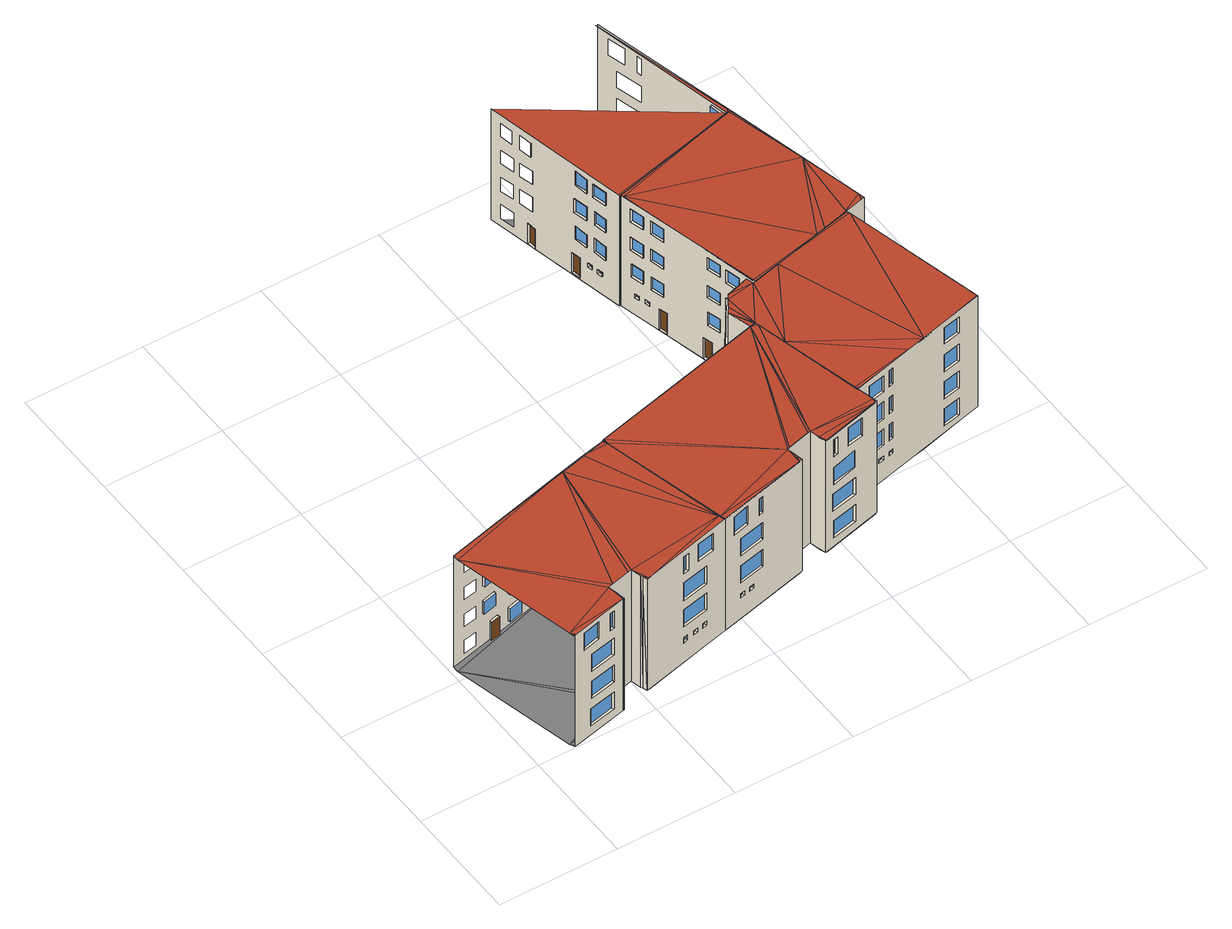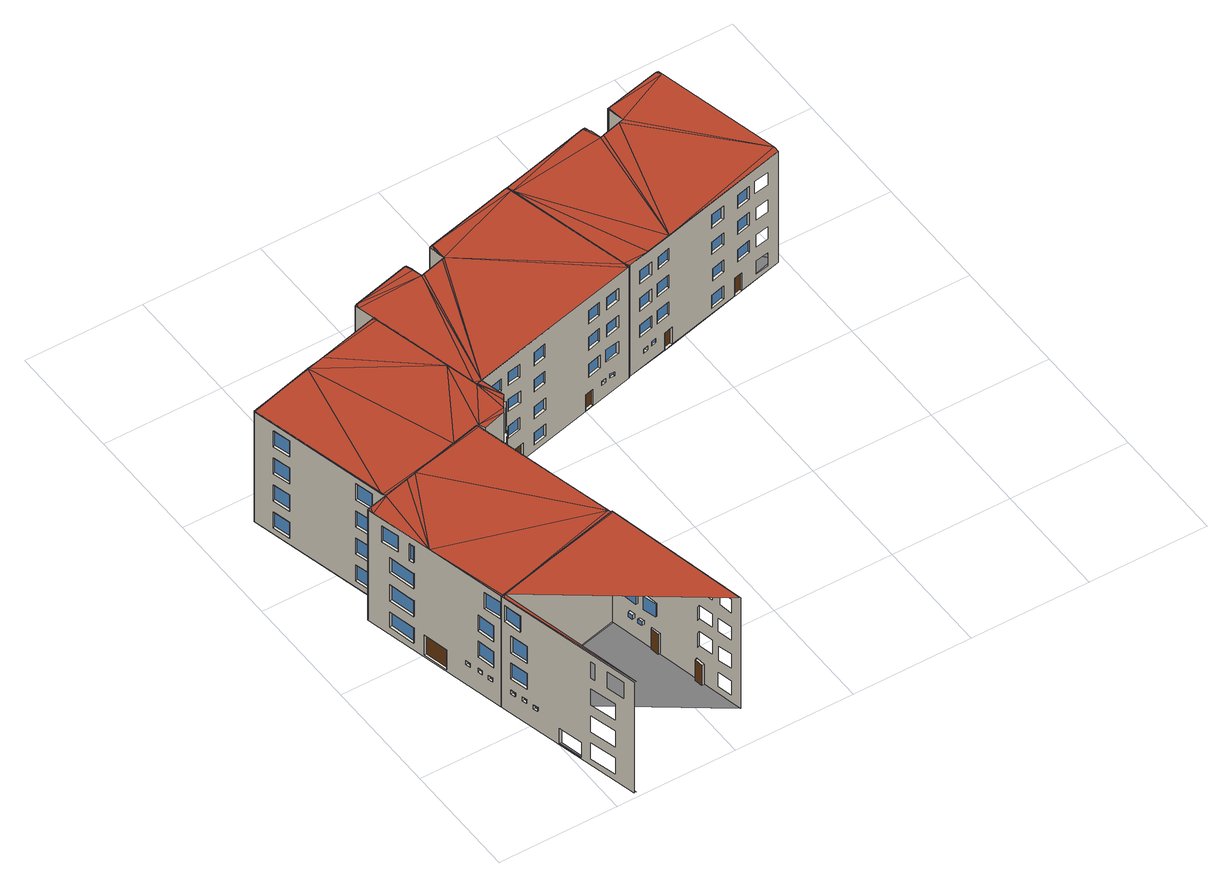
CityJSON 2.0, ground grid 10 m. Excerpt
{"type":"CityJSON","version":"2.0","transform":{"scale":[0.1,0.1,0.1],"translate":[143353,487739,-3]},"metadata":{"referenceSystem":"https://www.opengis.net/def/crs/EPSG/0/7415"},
"CityObjects":{
"building1":{"type":"Building","geometry":[{"type":"MultiSurface","lod":"2.2","boundaries":[[[0,1,2]],[[3,4,5]],[[1,6,2]],[[7,8,9,10]],[[11,3,5]],[[2,6,12]],[[13,14,15,16]],[[17,18,19,20]],[[21,22,8,7]],[[23,24,25,26]],[[10,9,27,28]],[[9,8,22,27]],[[5,29,30]],[[31,32,2]],[[1,4,11,12],[10,7,21,28],[33,34,35,36],[20,17,37,38],[26,23,39,40],[16,13,41,42]],[[28,27,22,21]],[[41,43,14,13]],[[16,15,44,42]],[[15,14,43,44]],[[37,45,18,17]],[[20,19,46,38]],[[19,18,45,46]],[[26,25,47,40]],[[39,48,24,23]],[[25,24,48,47]],[[11,5,30]],[[12,31,2]],[[34,49,50,33]],[[51,52,53,54]],[[55,56,57,58]],[[59,60,61,62]],[[63,32,31]],[[30,29,64]],[[33,50,65,36]],[[35,66,49,34]],[[50,49,66,65]],[[42,44,43,41]],[[38,46,45,37]],[[40,47,48,39]],[[36,65,66,35]],[[67,68,52,53]],[[54,53,67,69]],[[70,68,52,51]],[[71,72,56,57]],[[58,57,71,73]],[[74,72,56,55]],[[75,76,60,61]],[[62,61,75,77]],[[78,76,60,59]],[[29,79,80]],[[81,82,32]],[[83,84,85,86]],[[87,88,84,85]],[[86,85,87,89]],[[90,88,84,83]],[[69,67,68,70]],[[73,71,72,74]],[[77,75,76,78]],[[91,12,11]],[[92,91,11]],[[92,11,93]],[[91,94,12]],[[95,93,11]],[[95,11,30]],[[12,96,31]],[[31,30,97,98]],[[89,87,88,90]],[[29,80,64]],[[81,32,63]],[[99,100,101,102]],[[103,104,105,106]],[[107,108,109,110]],[[111,112,113,114]],[[31,30,115,116]],[[117,118,100,101]],[[102,101,117,119]],[[120,118,100,99]],[[121,122,104,105]],[[123,124,108,109]],[[106,105,121,125]],[[110,109,123,126]],[[127,122,104,103]],[[128,124,108,107]],[[129,130,112,113]],[[114,113,129,131]],[[132,130,112,111]],[[119,117,118,120]],[[133,134,135]],[[116,115,135,134]],[[125,121,122,127]],[[126,123,124,128]],[[133,136,134]],[[137,138,136]],[[131,129,130,132]],[[137,136,133]],[[135,115,139]],[[140,116,134]],[[133,135,139]],[[140,134,136]],[[140,136,138]],[[137,133,139]],[[81,63,141]],[[80,142,64]],[[143,144,79,82],[145,146,147,148],[149,150,151,152],[153,154,155,156],[157,158,159,160],[161,162,163,164],[165,166,167,168],[125,127,103,106],[119,120,99,102],[126,128,107,110],[131,132,111,114],[77,78,59,62],[73,74,55,58],[69,70,51,54],[169,170,171,172],[173,174,175,176],[177,178,179,180],[181,182,183,184],[185,186,187,188],[189,190,191,192],[89,90,83,86],[193,194,195,196]],[[142,80,115]],[[81,141,116]],[[139,115,197]],[[116,140,198]],[[199,200,201,202]],[[203,204,205,206]],[[207,208,209,210]],[[211,212,213,214]],[[215,216,208,207]],[[210,209,217,218]],[[138,137,219,220],[214,211,221,222],[223,224,225,226],[206,203,227,228],[202,199,229,230],[210,207,215,218],[231,232,233,234],[235,236,237,238]],[[209,208,216,217]],[[221,239,212,211]],[[214,213,240,222]],[[213,212,239,240]],[[195,241,242,196]],[[81,116,198]],[[80,197,115]],[[218,217,216,215]],[[222,240,239,221]],[[151,243,244,152]],[[159,245,246,160]],[[167,247,248,168]],[[249,250,241,242]],[[196,242,249,193]],[[194,250,241,195]],[[232,251,252,231]],[[193,249,250,194]],[[202,201,253,230]],[[229,254,200,199]],[[231,252,255,234]],[[233,256,251,232]],[[201,200,254,253]],[[227,257,204,203]],[[206,205,258,228]],[[252,251,256,255]],[[205,204,257,258]],[[259,260,243,244]],[[152,244,259,149]],[[150,260,243,151]],[[261,262,245,246]],[[263,264,247,248]],[[160,246,261,157]],[[168,248,263,165]],[[158,262,245,159]],[[166,264,247,167]],[[234,255,256,233]],[[224,265,266,223]],[[139,197,267]],[[268,198,140]],[[149,259,260,150]],[[157,261,262,158]],[[165,263,264,166]],[[236,269,270,235]],[[191,271,272,192]],[[235,270,273,238]],[[237,274,269,236]],[[270,269,274,273]],[[275,276,271,272]],[[192,272,275,189]],[[190,276,271,191]],[[230,253,254,229]],[[238,273,274,237]],[[223,266,277,226]],[[225,278,265,224]],[[266,265,278,277]],[[228,258,257,227]],[[189,275,276,190]],[[163,279,280,164]],[[155,281,282,156]],[[147,283,284,148]],[[80,285,197]],[[286,81,198]],[[187,287,288,188]],[[289,290,279,280]],[[164,280,289,161]],[[162,290,279,163]],[[291,292,281,282]],[[226,277,278,225]],[[156,282,291,153]],[[154,292,281,155]],[[293,294,283,284]],[[295,296,287,288]],[[148,284,293,145]],[[188,288,295,185]],[[186,296,287,187]],[[146,294,283,147]],[[185,295,296,186]],[[161,289,290,162]],[[153,291,292,154]],[[145,293,294,146]],[[285,297,197]],[[298,286,198]],[[285,144,297]],[[298,143,286]],[[268,220,198]],[[267,197,219]],[[299,219,300]],[[301,302,220]],[[303,304,219,220]],[[144,143,303]],[[144,304,297]],[[303,143,298]],[[144,303,304]],[[305,306,304]],[[303,307,308]],[[309,310,311,312]],[[313,314,315,316]],[[317,318,319,320]],[[321,322,323,324]],[[325,326,310,309]],[[312,311,327,328]],[[311,310,326,327]],[[329,330,331,332]],[[333,334,335,336]],[[337,338,339,340]],[[341,342,314,313]],[[316,315,343,344]],[[315,314,342,343]],[[344,343,342,341]],[[345,346,347,348]],[[349,350,346,347]],[[351,350,346,345]],[[348,347,349,352]],[[353,354,330,331]],[[332,331,353,355]],[[356,354,330,329]],[[357,358,334,335]],[[359,358,334,333]],[[336,335,357,360]],[[361,362,338,339]],[[363,362,338,337]],[[340,339,361,364]],[[328,327,326,325]],[[352,349,350,351]],[[300,365,299]],[[366,302,301]],[[367,368,369,370]],[[320,319,371,372]],[[373,374,318,317]],[[324,323,375,376]],[[377,378,322,321]],[[319,318,374,371]],[[323,322,378,375]],[[379,380,368,367]],[[370,369,381,382]],[[369,368,380,381]],[[306,383,300]],[[302,384,307]],[[355,353,354,356]],[[360,357,358,359]],[[364,361,362,363]],[[382,381,380,379]],[[385,386,387,388]],[[305,383,306]],[[384,308,307]],[[389,390,386,387]],[[388,387,389,391]],[[392,390,386,385]],[[391,389,390,392]],[[393,394,395,396]],[[397,398,399,400]],[[401,402,403,404]],[[405,406,407,408]],[[409,410,394,393]],[[396,395,411,412]],[[395,394,410,411]],[[372,371,374,373]],[[376,375,378,377]],[[412,411,410,409]],[[220,219,413,414],[312,309,325,328],[396,393,409,412],[320,317,373,372],[324,321,377,376],[316,313,341,344],[370,367,379,382]],[[415,416,398,399]],[[400,399,415,417]],[[418,416,398,397]],[[419,420,402,403]],[[404,403,419,421]],[[422,420,402,401]],[[423,424,406,407]],[[408,407,423,425]],[[426,424,406,405]],[[427,428,429,430]],[[431,432,428,429]],[[433,432,428,427]],[[430,429,431,434]],[[417,415,416,418]],[[421,419,420,422]],[[425,423,424,426]],[[434,431,432,433]],[[300,383,365]],[[384,302,366]],[[366,414,435]],[[436,413,365]],[[437,436,365]],[[366,435,438]],[[384,366,438]],[[383,437,365]],[[384,383,413,414]],[[305,439,383]],[[384,440,308]],[[441,442,304,303],[443,444,445,446],[447,448,449,450],[451,452,453,454],[455,456,457,458],[459,460,461,462],[463,464,465,466],[467,468,469,470],[471,472,473,474],[475,476,477,478],[479,480,481,482],[483,484,485,486],[425,426,405,408],[364,363,337,340],[360,359,333,336],[421,422,401,404],[417,418,397,400],[355,356,329,332],[391,392,385,388],[352,351,345,348],[434,433,427,430],[487,488,489,490]],[[481,491,492,482]],[[485,493,494,486]],[[453,495,496,454]],[[457,497,498,458]],[[384,383,499,500]],[[501,502,491,492]],[[482,492,501,479]],[[480,502,491,481]],[[503,504,493,494]],[[486,494,503,483]],[[484,504,493,485]],[[505,506,495,496]],[[507,508,497,498]],[[454,496,505,451]],[[452,506,495,453]],[[458,498,507,455]],[[456,508,497,457]],[[479,501,502,480]],[[483,503,504,484]],[[451,505,506,452]],[[455,507,508,456]],[[500,499,509,510]],[[511,512,513]],[[514,515,516]],[[516,515,510]],[[509,512,511]],[[517,383,439]],[[384,518,440]],[[519,520,521,522]],[[523,524,525,526]],[[527,528,529,530]],[[531,532,533,534]],[[530,529,535,536]],[[537,538,528,527]],[[529,528,538,535]],[[517,439,539]],[[440,518,540]],[[489,541,542,490]],[[536,535,538,537]],[[473,543,544,474]],[[461,545,546,462]],[[449,547,548,450]],[[549,550,541,542]],[[488,550,541,489]],[[490,542,549,487]],[[513,499,551]],[[500,514,552]],[[511,513,551]],[[552,514,516]],[[539,439,499]],[[500,440,540]],[[487,549,550,488]],[[522,521,553,554]],[[555,556,520,519]],[[521,520,556,553]],[[557,558,524,523]],[[526,525,559,560]],[[525,524,558,559]],[[561,562,532,531]],[[534,533,563,564]],[[533,532,562,563]],[[565,566,543,544]],[[474,544,565,471]],[[472,566,543,473]],[[567,568,545,546]],[[462,546,567,459]],[[460,568,545,461]],[[569,570,547,548]],[[450,548,569,447]],[[448,570,547,449]],[[571,572,573,574]],[[471,565,566,472]],[[459,567,568,460]],[[447,569,570,448]],[[510,509,575,576],[530,527,537,536],[574,571,577,578],[534,531,561,564],[522,519,555,554],[526,523,557,560]],[[554,553,556,555]],[[577,579,572,571]],[[574,573,580,578]],[[573,572,579,580]],[[560,559,558,557]],[[564,563,562,561]],[[477,581,582,478]],[[465,583,584,466]],[[469,585,586,470]],[[445,587,588,446]],[[589,551,499]],[[500,552,590]],[[589,499,591]],[[500,590,592]],[[592,440,500]],[[499,439,591]],[[578,580,579,577]],[[593,594,581,582]],[[478,582,593,475]],[[476,594,581,477]],[[595,596,583,584]],[[466,584,595,463]],[[464,596,583,465]],[[597,598,585,586]],[[470,586,597,467]],[[468,598,585,469]],[[599,600,587,588]],[[446,588,599,443]],[[444,600,587,445]],[[475,593,594,476]],[[463,595,596,464]],[[467,597,598,468]],[[443,599,600,444]],[[551,589,575]],[[590,552,576]],[[601,602,603,440]],[[604,605,606]],[[607,608,609]],[[610,611,612,613]],[[614,615,616,617]],[[618,619,620,621]],[[602,622,603]],[[601,440,623]],[[441,442,575,576]],[[441,624,609,605]],[[440,603,624,441]],[[625,626,627,628]],[[624,622,602]],[[601,623,441]],[[442,591,439]],[[440,592,441]],[[629,624,602]],[[601,441,630]],[[612,611,631,632]],[[616,615,633,634]],[[620,619,635,636]],[[627,626,637,638]],[[613,612,632,639]],[[640,631,611,610]],[[617,616,634,641]],[[642,633,615,614]],[[621,620,636,643]],[[644,635,619,618]],[[628,627,638,645]],[[646,637,626,625]],[[629,647,624]],[[648,630,441]],[[601,602,649,650],[617,614,642,641],[621,618,644,643],[613,610,640,639],[628,625,646,645]],[[645,638,637,646]],[[639,632,631,640]],[[641,634,633,642]],[[643,636,635,644]],[[651,652,653,654]],[[655,656,657,658]],[[659,660,661,662]],[[663,664,665,666]],[[654,653,667,668]],[[669,670,652,651]],[[653,652,670,667]],[[671,624,672]],[[673,674,441]],[[668,667,670,669]],[[672,624,647]],[[441,674,648]],[[607,675,608]],[[676,604,606]],[[675,607,671]],[[673,604,676]],[[677,678,656,655]],[[658,657,679,680]],[[657,656,678,679]],[[662,661,681,682]],[[683,684,660,659]],[[661,660,684,681]],[[666,665,685,686]],[[687,688,664,663]],[[665,664,688,685]],[[649,672,647]],[[650,648,674]],[[689,690,691,692]],[[650,649,693,694]],[[695,696,690,689]],[[692,691,697,698]],[[691,690,696,697]],[[680,679,678,677]],[[682,681,684,683]],[[686,685,688,687]],[[698,697,696,695]],[[672,649,693]],[[674,694,650]],[[699,700,701,702]],[[703,704,705,706]],[[707,708,709,710]],[[711,712,713,714]],[[671,672,715]],[[716,674,673]],[[702,701,717,718]],[[706,705,719,720]],[[721,722,700,699]],[[723,724,704,703]],[[694,693,672,674]],[[701,700,722,717]],[[705,704,724,719]],[[710,709,725,726]],[[727,728,708,707]],[[709,708,728,725]],[[714,713,729,730]],[[731,732,712,711]],[[713,712,732,729]],[[718,717,722,721]],[[720,719,724,723]],[[726,725,728,727]],[[730,729,732,731]],[[733,734,735,736]],[[737,738,739,740]],[[741,742,743,744]],[[745,746,747,748]],[[749,750,734,733]],[[736,735,751,752]],[[753,754,738,737]],[[740,739,755,756]],[[757,758,742,741]],[[744,743,759,760]],[[761,762,746,745]],[[748,747,763,764]],[[752,751,750,749]],[[756,755,754,753]],[[760,759,758,757]],[[764,763,762,761]],[[765,766,767,768]],[[769,770,771,772]],[[773,774,775,776]],[[777,778,766,765]],[[768,767,779,780]],[[772,771,781,782]],[[783,784,770,769]],[[785,786,774,773]],[[776,775,787,788]],[[789,790,791,792]],[[793,794,795,796],[797,798,799,800],[801,802,803,804],[805,806,807,808],[809,810,811,812],[813,814,815,816],[817,818,819,820],[777,780,768,765],[749,752,736,733],[783,782,772,769],[757,760,744,741],[785,788,776,773],[761,764,748,745],[753,756,740,737],[821,822,823,824],[825,826,827,828],[829,830,792,789],[831,832,833,834]],[[750,751,735,734]],[[754,755,739,738]],[[758,759,743,742]],[[762,763,747,746]],[[780,779,778,777]],[[829,835,790,789]],[[792,791,836,830]],[[782,781,784,783]],[[788,787,786,785]],[[830,836,835,829]],[[778,779,767,766]],[[784,781,771,770]],[[786,787,775,774]],[[835,836,791,790]],[[834,837,838,833]],[[820,839,840,819]],[[812,841,842,811]],[[804,843,844,803]],[[831,845,837,834]],[[833,838,846,832]],[[675,671,847]],[[848,673,676]],[[832,846,845,831]],[[817,849,839,820]],[[819,840,850,818]],[[809,851,841,812]],[[811,842,852,810]],[[801,853,843,804]],[[803,844,854,802]],[[818,850,849,817]],[[810,852,851,809]],[[802,854,853,801]],[[828,855,856,827]],[[825,857,855,828]],[[827,856,858,826]],[[826,858,857,825]],[[816,859,860,815]],[[808,861,862,807]],[[800,863,864,799]],[[845,846,838,837]],[[824,865,866,823]],[[813,867,859,816]],[[815,860,868,814]],[[805,869,861,808]],[[807,862,870,806]],[[799,864,871,798]],[[821,872,865,824]],[[823,866,873,822]],[[797,874,863,800]],[[822,873,872,821]],[[849,850,840,839]],[[851,852,842,841]],[[853,854,844,843]],[[814,868,867,813]],[[806,870,869,805]],[[798,871,874,797]],[[857,858,856,855]],[[875,876,877,878]],[[879,880,881,882]],[[883,884,885,886]],[[867,868,860,859]],[[887,888,889,890]],[[869,870,862,861]],[[872,873,866,865]],[[874,871,864,863]],[[891,892,888,887]],[[890,889,893,894]],[[895,896,876,875]],[[878,877,897,898]],[[899,900,880,879]],[[882,881,901,902]],[[903,904,884,883]],[[886,885,905,906]],[[894,893,892,891]],[[671,715,847]],[[716,673,848]],[[898,897,896,895]],[[902,901,900,899]],[[906,905,904,903]],[[907,908,909,910]],[[911,912,908,907]],[[910,909,913,914]],[[914,913,912,911]],[[915,916,917,918]],[[919,920,921,922]],[[923,924,925,926]],[[892,893,889,888]],[[896,897,877,876]],[[900,901,881,880]],[[904,905,885,884]],[[927,928,916,915]],[[929,930,920,919]],[[918,917,931,932]],[[922,921,933,934]],[[935,936,924,923]],[[926,925,937,938]],[[939,940,941,942]],[[912,913,909,908]],[[943,944,940,939]],[[942,941,945,946]],[[932,931,928,927]],[[934,933,930,929]],[[938,937,936,935]],[[946,945,944,943]],[[947,948,949,950],[951,952,953,954],[955,956,957,958],[959,960,961,962],[963,964,965,966],[967,968,969,970],[971,972,973,974],[975,976,977,978],[927,932,918,915],[903,906,886,883],[935,938,926,923],[895,898,878,875],[929,934,922,919],[899,902,882,879],[911,914,910,907],[891,894,890,887],[979,980,981,982],[943,946,942,939]],[[928,931,917,916]],[[930,933,921,920]],[[936,937,925,924]],[[944,945,941,940]],[[982,983,984,981]],[[974,985,986,973]],[[966,987,988,965]],[[958,989,990,957]],[[981,984,991,980]],[[979,992,983,982]],[[980,991,992,979]],[[992,991,984,983]],[[795,993,994]],[[796,995,996]],[[994,993,997]],[[996,995,998]],[[605,609,999,1000],[658,655,677,680],[666,663,687,686],[662,659,683,682],[1001,1002,1003,1004],[1005,1006,1007,1008],[1009,1010,1011,1012],[1013,1014,1015,1016],[710,707,727,726],[702,699,721,718],[706,703,723,720],[654,651,669,668],[692,689,695,698],[714,711,731,730]],[[1017,1018,949]],[[950,1019,1020]],[[1021,997,794]],[[1022,793,998]],[[1017,948,1018]],[[1020,1019,947]],[[674,672,1023,1024]],[[715,1025,847]],[[716,848,1026]],[[1014,1027,1028,1013]],[[1006,1029,1030,1005]],[[1002,1031,1032,1001]],[[1010,1033,1034,1009]],[[796,795,1035,1036]],[[1015,1037,1027,1014]],[[1013,1028,1038,1016]],[[1028,1027,1037,1038]],[[1007,1039,1029,1006]],[[1005,1030,1040,1008]],[[1030,1029,1039,1040]],[[1001,1032,1041,1004]],[[1003,1042,1031,1002]],[[1009,1034,1043,1012]],[[1011,1044,1033,1010]],[[1032,1031,1042,1041]],[[1034,1033,1044,1043]],[[1045,994,997]],[[995,1046,998]],[[950,949,1047,1048]],[[793,794,1047,1048]],[[1016,1038,1037,1015]],[[1008,1040,1039,1007]],[[1004,1041,1042,1003]],[[1012,1043,1044,1011]],[[1049,1050,847]],[[848,1051,1052]],[[715,1023,1025]],[[716,1026,1024]],[[1025,1049,847]],[[848,1052,1026]],[[1021,1045,997]],[[1046,1022,998]],[[1045,1053,994]],[[1054,1046,995]],[[1055,1056,1057,1058]],[[1059,1060,1061,1062]],[[1063,1064,1065,1066]],[[1067,1068,1069,1070]],[[999,1050,1049]],[[1051,1000,1052]],[[1071,1055,1056,1072]],[[1073,1059,1060,1074]],[[1075,1063,1064,1076]],[[1077,1067,1068,1078]],[[1079,1058,1055,1071]],[[1072,1056,1057,1080]],[[1081,1062,1059,1073]],[[1082,1066,1063,1075]],[[1083,1070,1067,1077]],[[1074,1060,1061,1084]],[[1076,1064,1065,1085]],[[1078,1068,1069,1086]],[[1080,1057,1058,1079]],[[1084,1061,1062,1081]],[[1085,1065,1066,1082]],[[1086,1069,1070,1083]],[[1000,999,1087,1088],[1073,1074,1084,1081],[1075,1076,1085,1082],[1071,1072,1080,1079],[1077,1078,1086,1083],[1089,1090,1091,1092],[1093,1094,1095,1096],[1097,1098,1099,1100],[1101,1102,1103,1104]],[[1105,1106,1107,1108]],[[1109,1110,1111,1112]],[[1113,1114,1115,1116]],[[1117,1118,1119,1120]],[[1093,1105,1106,1094]],[[1101,1109,1110,1102]],[[1097,1113,1114,1098]],[[1089,1117,1118,1090]],[[1096,1108,1105,1093]],[[1094,1106,1107,1095]],[[1104,1112,1109,1101]],[[1102,1110,1111,1103]],[[1100,1116,1113,1097]],[[1098,1114,1115,1099]],[[1092,1120,1117,1089]],[[1090,1118,1119,1091]],[[1095,1107,1108,1096]],[[1103,1111,1112,1104]],[[1099,1115,1116,1100]],[[1091,1119,1120,1092]],[[1023,1024,1087]],[[1087,1053,1045]],[[1088,1046,1054]],[[1024,1088,1087]],[[1025,1023,1087]],[[1026,1088,1024]],[[1121,1122,1087]],[[1123,1124,1088]],[[1121,1087,1045]],[[1124,1046,1088]],[[1035,1122,1121]],[[1036,1124,1123]],[[1125,1126,1127,1128]],[[1129,1125,1126,1130]],[[1131,1132,1133,1134]],[[1135,1136,1137,1138]],[[1139,1140,1141,1142]],[[1130,1126,1127,1143]],[[1144,1131,1132,1145]],[[1146,1135,1136,1147]],[[1148,1139,1140,1149]],[[1150,1128,1125,1129]],[[1151,1152,1153,1154]],[[1143,1127,1128,1150]],[[1155,1134,1131,1144]],[[1145,1132,1133,1156]],[[1157,1138,1135,1146]],[[1147,1136,1137,1158]],[[1159,1142,1139,1148]],[[1149,1140,1141,1160]],[[1161,1151,1152,1162]],[[1163,1154,1151,1161]],[[1162,1152,1153,1164]],[[1156,1133,1134,1155]],[[1158,1137,1138,1157]],[[1160,1141,1142,1159]],[[1164,1153,1154,1163]],[[1165,1166,1167,1168]],[[1169,1165,1166,1170]],[[1171,1168,1165,1169]],[[1170,1166,1167,1172]],[[1172,1167,1168,1171]],[[1173,1174,1175,1176]],[[1036,1035,1047,1048],[1129,1130,1143,1150],[1177,1178,1179,1180],[1181,1182,1183,1184],[1185,1186,1187,1188],[1161,1162,1164,1163],[1144,1145,1156,1155],[1146,1147,1158,1157],[1148,1149,1160,1159],[1189,1190,1191,1192],[1193,1194,1195,1196],[1197,1198,1199,1200],[1169,1170,1172,1171]],[[1201,1202,1203,1204]],[[1205,1206,1207,1208]],[[1189,1173,1174,1190]],[[1209,1210,1211,1212]],[[1192,1176,1173,1189]],[[1190,1174,1175,1191]],[[1191,1175,1176,1192]],[[1213,1214,1215,1216]],[[1217,1218,1219,1220]],[[1185,1205,1206,1186]],[[1193,1201,1202,1194]],[[1181,1209,1210,1182]],[[1196,1204,1201,1193]],[[1194,1202,1203,1195]],[[1221,1045,1021]],[[1222,1022,1046]],[[1195,1203,1204,1196]],[[1177,1217,1218,1178]],[[1186,1206,1207,1187]],[[1188,1208,1205,1185]],[[1184,1212,1209,1181]],[[1182,1210,1211,1183]],[[1197,1213,1214,1198]],[[1200,1216,1213,1197]],[[1198,1214,1215,1199]],[[1178,1218,1219,1179]],[[1180,1220,1217,1177]],[[1223,1224,1225,1226]],[[1199,1215,1216,1200]],[[1187,1207,1208,1188]],[[1183,1211,1212,1184]],[[1227,1228,1229,1230]],[[1231,1047,1018]],[[1048,1232,1019]],[[1233,1234,1235,1236]],[[1237,1238,1239,1240]],[[1179,1219,1220,1180]],[[1241,1223,1224,1242]],[[1243,1244,1245,1246]],[[1047,1221,1021]],[[1048,1022,1222]],[[1247,1233,1234,1248]],[[1249,1237,1238,1250]],[[1251,1227,1228,1252]],[[1242,1224,1225,1253]],[[1254,1226,1223,1241]],[[1255,1230,1227,1251]],[[1252,1228,1229,1256]],[[1256,1229,1230,1255]],[[1257,1258,1259,1260]],[[1248,1234,1235,1261]],[[1262,1236,1233,1247]],[[1250,1238,1239,1263]],[[1264,1240,1237,1249]],[[1253,1225,1226,1254]],[[1265,1243,1244,1266]],[[1267,1246,1243,1265]],[[1266,1244,1245,1268]],[[1268,1245,1246,1267]],[[1261,1235,1236,1262]],[[1263,1239,1240,1264]],[[1019,1232,1269]],[[1270,1231,1018]],[[1271,1257,1258,1272]],[[1273,1260,1257,1271]],[[1272,1258,1259,1274]],[[1274,1259,1260,1273]],[[1275,1276,1277,1278]],[[1048,1047,1279,1280],[1241,1242,1253,1254],[1249,1250,1263,1264],[1247,1248,1261,1262],[1281,1282,1283,1284],[1285,1286,1287,1288],[1289,1290,1291,1292],[1293,1294,1295,1296],[1297,1298,1299,1300],[1251,1252,1256,1255],[1265,1266,1268,1267],[1271,1272,1274,1273],[1275,1278,1301,1302]]],"semantics":{"surfaces":[{"type":"RoofSurface"},{"type":"GroundSurface"},{"type":"WallSurface","on_footprint_edge":true},{"type":"Window"},{"type":"Door"}],"values":[0,1,0,2,1,0,2,2,2,2,2,3,1,0,2,2,2,2,3,2,2,3,2,2,3,1,0,2,2,2,2,0,1,2,2,3,2,2,2,2,3,2,2,3,2,2,3,2,2,1,0,2,4,2,2,2,2,2,2,2,1,0,1,1,0,2,2,1,0,2,2,2,2,2,3,2,2,3,3,2,2,2,2,3,2,2,2,2,2,2,2,2,2,2,2,1,0,1,0,0,1,0,1,2,1,0,1,0,2,2,2,2,2,2,2,3,2,2,3,2,0,1,2,2,2,2,2,4,2,2,2,2,2,2,2,2,3,2,2,3,3,3,2,2,3,3,2,2,2,2,2,2,1,0,2,2,2,2,2,2,2,3,3,2,2,2,2,2,2,3,2,2,2,2,2,1,0,2,3,2,2,3,2,2,2,3,3,2,2,2,2,2,2,2,2,1,0,1,0,0,1,1,0,2,2,1,0,2,1,0,2,2,2,2,2,2,3,2,2,2,2,2,3,2,2,3,2,2,3,2,2,3,2,2,3,2,2,2,2,1,0,2,2,2,2,2,3,3,2,2,3,1,0,2,2,2,2,2,1,0,3,2,2,2,2,2,2,2,2,2,3,2,2,2,2,3,2,2,3,2,2,3,2,2,2,4,2,2,2,2,2,2,1,0,0,1,1,0,0,1,2,1,0,2,2,2,2,2,2,3,2,2,3,2,2,3,3,2,2,2,2,2,2,2,2,2,1,0,0,1,1,0,2,2,2,2,2,2,3,1,0,2,2,2,2,2,4,2,2,1,0,1,0,1,0,2,2,2,3,2,2,3,2,2,3,3,2,2,3,2,2,3,2,2,2,2,2,2,2,2,2,2,3,2,2,2,2,2,2,1,0,1,0,0,1,2,3,2,2,3,2,2,3,2,2,3,2,2,2,2,2,2,1,0,2,0,1,2,2,2,1,0,2,2,2,2,1,0,1,0,1,0,3,3,3,4,2,2,2,2,2,2,2,2,1,0,2,2,2,2,2,2,2,2,2,2,2,3,1,0,2,1,0,1,0,1,0,2,2,3,2,2,3,2,2,3,1,0,2,2,2,2,3,2,2,2,2,1,0,2,2,2,2,1,0,2,2,2,2,2,3,3,2,2,3,2,2,3,2,2,2,2,2,2,2,2,2,2,2,2,2,2,2,2,2,2,2,2,2,2,2,2,2,2,2,2,2,2,2,3,3,3,3,2,2,2,2,2,2,3,3,3,4,2,2,2,2,2,2,1,0,2,2,2,2,2,2,2,2,2,2,2,2,2,2,2,2,2,4,2,2,2,2,2,2,2,2,2,2,3,3,3,2,2,2,3,2,2,2,3,2,3,3,3,2,2,2,2,2,2,2,2,2,1,0,2,2,2,2,2,2,2,2,2,2,3,3,3,3,2,2,2,2,2,2,2,3,2,2,2,2,2,2,2,3,3,3,4,2,2,2,2,2,2,2,4,1,0,1,0,2,1,0,1,0,1,0,2,1,0,2,2,2,2,2,2,2,3,2,2,3,2,2,2,2,3,3,1,0,2,2,2,2,2,2,1,0,1,0,1,0,1,0,1,0,3,3,3,3,1,0,2,2,2,2,2,2,2,2,2,2,2,2,2,2,2,2,2,3,3,3,3,2,2,2,2,2,2,2,2,2,2,2,2,2,2,2,2,2,1,0,2,1,0,1,0,1,0,1,0,3,2,3,3,3,2,2,2,2,2,3,2,2,2,2,2,2,2,2,2,2,2,2,2,2,4,2,2,2,2,3,2,3,3,2,3,2,2,2,3,3,2,2,2,2,2,1,0,2,2,2,2,2,2,2,2,2,2,2,3,2,2,2,3,1,0,3,3,2,2,3,1,0,2,2,2,2,2,2,2,2,3,2,2,2,2,2,2,2,2,2,2,2,0,1,2,2,2,2,2,2]}}]}
},
"vertices":[
[31,1,116],[32,1,116],[30,5,116],[33,1,5],[32,1,5],[30,5,5],[33,1,116],[41,3,94],[41,5,94],[41,5,111],[41,3,111],[80,12,5],[80,12,116],[48,5,13],[48,7,13],[48,7,30],[48,5,30],[49,5,67],[48,7,67],[48,7,84],[49,5,84],[56,7,94],[56,9,94],[49,5,40],[48,7,40],[48,7,57],[49,5,57],[56,9,111],[56,7,111],[5,109,5],[78,27,5],[78,27,116],[5,109,116],[67,9,111],[67,9,94],[71,10,94],[71,10,111],[71,10,67],[71,10,84],[71,10,40],[71,10,57],[71,10,13],[71,10,30],[70,12,13],[70,12,30],[70,12,67],[70,12,84],[71,12,57],[71,12,40],[66,11,94],[66,11,111],[34,121,37],[34,119,37],[34,119,49],[34,121,49],[34,121,64],[35,119,64],[35,119,77],[34,121,77],[34,121,90],[35,119,90],[35,119,103],[34,121,103],[82,28,116],[82,28,5],[71,12,111],[71,12,94],[46,122,49],[46,122,37],[46,124,49],[46,124,37],[46,122,77],[46,122,64],[46,124,77],[46,124,64],[47,122,103],[47,122,90],[46,124,103],[46,124,90],[5,114,5],[115,141,5],[115,141,116],[5,114,116],[42,123,5],[42,121,5],[42,121,23],[42,123,23],[50,123,23],[50,123,5],[49,125,23],[49,125,5],[81,13,116],[81,13,5],[80,17,5],[80,17,116],[80,18,5],[80,18,116],[81,12,5],[81,12,116],[60,127,37],[60,125,37],[60,125,49],[60,127,49],[60,127,10],[60,125,10],[60,125,23],[60,127,23],[60,127,64],[60,125,64],[60,125,76],[60,127,76],[60,127,90],[61,125,90],[61,125,103],[60,127,103],[101,33,5],[101,33,116],[72,128,49],[72,128,37],[71,130,49],[71,130,37],[72,128,23],[72,128,10],[72,128,76],[72,128,64],[72,130,23],[72,130,76],[72,130,10],[72,130,64],[72,128,103],[72,128,90],[72,130,103],[72,130,90],[104,23,5],[103,24,116],[103,24,5],[104,23,116],[105,19,5],[105,19,116],[107,19,5],[107,19,116],[98,32,116],[98,32,5],[155,150,116],[155,150,5],[145,148,103],[145,148,90],[133,145,90],[133,145,103],[126,143,102],[126,143,90],[115,140,90],[115,140,102],[145,148,76],[145,148,63],[133,145,63],[133,145,76],[127,143,76],[127,143,63],[115,140,63],[115,140,76],[145,148,49],[145,148,37],[133,145,37],[133,145,49],[127,143,49],[127,143,36],[115,140,36],[115,140,49],[27,119,49],[27,119,37],[16,117,37],[16,117,49],[27,119,76],[27,119,64],[16,117,64],[16,117,76],[28,119,103],[28,119,91],[16,117,91],[16,117,103],[27,119,23],[27,119,10],[16,117,10],[16,117,23],[141,147,22],[141,147,18],[137,146,18],[137,146,22],[132,144,22],[132,144,18],[128,143,18],[128,143,22],[120,142,22],[120,142,5],[112,140,5],[112,140,22],[182,43,5],[182,43,116],[142,28,40],[142,30,40],[142,30,57],[142,28,57],[142,28,66],[142,30,66],[142,30,84],[142,28,84],[142,28,24],[142,30,24],[142,30,29],[142,28,29],[142,28,93],[142,30,93],[142,30,110],[142,28,110],[146,29,24],[146,31,24],[146,31,29],[146,29,29],[184,38,5],[184,38,116],[147,29,93],[147,29,110],[157,32,111],[157,32,94],[172,35,94],[172,35,111],[165,33,66],[165,33,84],[165,33,40],[165,33,57],[152,30,29],[152,30,25],[156,31,25],[156,31,29],[161,32,29],[161,32,25],[165,33,25],[165,33,29],[146,31,93],[146,31,110],[113,138,5],[113,138,22],[115,138,90],[115,138,102],[115,138,63],[115,138,76],[115,138,36],[115,138,49],[120,140,22],[120,140,5],[151,32,25],[151,32,29],[164,35,57],[164,35,40],[155,33,29],[155,33,25],[164,35,66],[164,35,84],[127,141,102],[127,141,90],[127,141,76],[127,141,63],[127,141,49],[127,141,36],[157,34,94],[157,34,111],[183,38,5],[183,38,116],[160,34,25],[160,34,29],[128,142,18],[128,142,22],[164,35,29],[164,35,25],[132,142,22],[132,142,18],[172,37,111],[172,37,94],[133,143,37],[133,143,49],[134,143,63],[134,143,76],[134,143,90],[134,143,103],[136,146,5],[136,146,116],[138,144,18],[138,144,22],[145,146,49],[145,146,37],[145,146,76],[145,146,63],[146,146,103],[146,146,90],[142,145,22],[142,145,18],[157,146,5],[157,146,116],[185,38,5],[182,42,5],[185,38,116],[182,42,116],[156,151,116],[156,151,5],[157,151,5],[157,147,5],[157,147,116],[157,151,116],[193,40,93],[192,42,93],[192,42,111],[193,40,111],[200,42,25],[199,44,25],[199,44,29],[200,42,29],[200,42,67],[200,44,67],[200,44,84],[200,42,84],[200,42,40],[200,44,40],[200,44,57],[200,42,57],[207,44,93],[207,46,93],[207,46,111],[207,44,111],[167,154,38],[168,152,38],[168,152,50],[167,154,50],[167,154,64],[168,152,64],[168,152,76],[167,154,76],[167,154,91],[168,152,91],[168,152,103],[167,154,103],[204,43,25],[203,45,25],[203,45,29],[204,43,29],[171,155,19],[171,153,19],[171,153,23],[171,155,23],[175,154,23],[175,154,19],[175,155,19],[175,155,23],[179,155,50],[179,155,38],[179,156,50],[179,156,38],[180,155,76],[180,155,64],[179,157,64],[179,157,76],[180,155,103],[180,155,91],[179,157,91],[179,157,103],[259,56,5],[259,56,116],[209,44,25],[209,46,25],[209,46,29],[209,44,29],[222,49,84],[222,47,84],[222,47,67],[222,49,67],[222,49,57],[222,47,57],[222,47,40],[222,49,40],[213,45,25],[213,47,25],[213,47,29],[213,45,29],[259,71,5],[259,71,116],[180,157,19],[181,155,19],[181,155,23],[180,157,23],[185,156,23],[185,156,19],[184,158,23],[184,158,19],[218,46,94],[218,48,94],[218,48,110],[218,46,110],[185,158,37],[186,156,37],[186,156,50],[185,158,50],[186,158,64],[186,156,64],[186,156,77],[186,158,77],[186,158,90],[186,156,90],[186,156,103],[186,158,103],[222,47,94],[222,49,94],[222,49,110],[222,47,110],[262,57,5],[262,57,116],[197,159,50],[197,159,37],[197,161,50],[197,161,37],[198,159,77],[198,159,64],[197,161,77],[197,161,64],[198,159,103],[198,159,90],[197,161,103],[197,161,90],[193,160,6],[193,158,6],[193,158,22],[193,160,22],[201,160,22],[201,160,6],[200,162,6],[200,162,22],[261,62,116],[261,62,5],[260,67,5],[260,67,116],[305,187,5],[305,187,116],[310,188,116],[310,188,5],[297,185,102],[297,185,90],[285,182,90],[285,182,102],[278,180,103],[278,180,90],[267,178,90],[267,178,103],[252,174,103],[252,174,90],[241,171,90],[241,171,103],[252,174,76],[252,174,64],[241,171,64],[241,171,76],[278,180,76],[278,180,64],[266,178,64],[266,178,76],[296,185,76],[296,185,64],[285,182,64],[285,182,76],[296,185,49],[296,185,37],[285,182,37],[285,182,49],[278,180,49],[278,180,37],[266,177,37],[266,177,49],[296,185,22],[296,185,10],[284,182,10],[284,182,22],[252,174,23],[252,174,11],[240,171,11],[240,171,23],[252,174,49],[252,174,37],[240,171,37],[240,171,49],[271,179,22],[271,179,6],[263,177,6],[263,177,22],[241,169,11],[241,169,23],[241,169,37],[241,169,49],[241,169,90],[241,169,103],[241,169,64],[241,169,76],[282,77,5],[282,77,116],[252,172,23],[252,172,11],[253,172,49],[253,172,37],[253,172,103],[253,172,90],[253,172,76],[253,172,64],[286,63,5],[286,63,116],[287,63,5],[284,68,5],[284,69,5],[284,69,116],[284,68,116],[287,63,116],[261,72,5],[261,72,116],[293,65,40],[293,67,40],[293,67,57],[293,65,57],[294,65,13],[293,67,13],[293,67,30],[294,65,30],[294,65,94],[293,67,94],[293,67,111],[294,65,111],[294,65,66],[293,67,66],[293,67,83],[294,65,83],[297,68,111],[298,66,111],[298,66,94],[297,68,94],[280,77,5],[280,77,116],[264,175,6],[264,175,22],[267,176,37],[267,176,49],[267,176,64],[267,176,76],[267,176,90],[267,176,103],[271,177,22],[271,177,6],[336,75,5],[336,75,116],[315,72,57],[316,70,57],[316,70,40],[315,72,40],[316,70,13],[315,72,13],[315,72,30],[316,70,30],[316,71,66],[316,72,66],[316,72,83],[316,71,83],[278,178,49],[278,178,37],[279,178,76],[279,178,64],[279,178,103],[279,178,90],[309,69,93],[308,71,93],[308,71,111],[309,69,111],[338,76,5],[338,76,116],[323,72,93],[323,72,111],[323,74,93],[323,74,111],[285,180,10],[285,180,22],[285,180,64],[285,180,76],[285,180,37],[285,180,49],[285,180,90],[285,180,102],[337,79,5],[337,79,116],[311,185,5],[311,185,116],[297,183,22],[297,183,10],[297,183,76],[297,183,64],[297,183,49],[297,183,37],[297,183,102],[297,183,90],[300,207,116],[300,207,6],[305,187,6],[333,96,116],[333,93,116],[335,94,116],[333,96,6],[335,94,6],[333,93,6],[301,208,37],[299,209,37],[299,209,56],[301,208,56],[301,208,91],[299,209,91],[299,209,110],[301,208,110],[301,208,64],[299,210,64],[299,210,82],[301,208,82],[309,188,6],[309,188,116],[310,188,6],[302,209,7],[300,211,7],[300,211,29],[302,209,29],[303,211,6],[303,211,116],[306,219,37],[306,219,56],[306,219,91],[306,219,110],[306,220,64],[306,220,82],[305,219,7],[305,219,29],[307,218,56],[307,218,37],[308,218,110],[308,218,91],[308,219,82],[308,219,64],[307,218,29],[307,218,7],[307,218,6],[307,218,116],[310,222,6],[310,222,116],[345,96,25],[344,98,25],[344,98,29],[345,96,29],[345,96,94],[344,98,94],[344,98,110],[345,96,110],[345,96,40],[344,98,40],[344,98,56],[345,96,56],[345,96,66],[344,98,66],[344,98,83],[345,96,83],[348,99,29],[349,97,29],[349,97,25],[348,99,25],[317,161,6],[331,222,6],[317,161,116],[331,222,116],[385,106,6],[385,106,116],[359,99,94],[359,101,94],[359,101,110],[359,99,110],[359,101,56],[360,100,56],[360,100,40],[359,101,40],[359,101,83],[360,100,83],[360,100,66],[359,101,66],[355,99,25],[355,100,25],[355,100,29],[355,99,29],[329,228,6],[329,228,116],[360,100,25],[359,102,25],[359,102,29],[360,100,29],[365,101,67],[364,103,67],[364,103,83],[365,101,83],[365,101,40],[364,103,40],[364,103,56],[365,101,56],[365,101,94],[364,103,94],[364,103,110],[365,101,110],[365,101,25],[365,103,25],[365,103,29],[365,101,29],[356,228,6],[356,228,116],[369,104,83],[369,102,83],[369,104,56],[369,102,56],[369,102,67],[369,104,67],[369,102,40],[369,104,40],[369,104,110],[369,102,110],[369,102,94],[369,104,94],[369,104,29],[369,102,29],[369,102,25],[369,104,25],[329,237,55],[331,238,55],[331,238,42],[329,237,42],[329,237,27],[331,238,27],[331,238,14],[329,237,14],[329,237,81],[331,238,81],[331,238,69],[329,237,69],[329,237,109],[331,238,109],[331,238,96],[329,237,96],[326,248,55],[328,249,55],[328,249,42],[326,248,42],[326,248,27],[328,249,27],[328,249,14],[326,248,14],[326,249,81],[328,249,81],[328,249,69],[326,249,69],[326,249,109],[328,249,109],[328,249,96],[326,249,96],[325,255,55],[327,255,55],[327,255,42],[325,255,42],[325,255,81],[327,256,81],[327,256,69],[325,255,69],[325,255,109],[327,256,109],[327,256,97],[325,255,97],[322,266,55],[324,267,55],[324,267,42],[322,266,42],[324,267,69],[322,267,69],[322,267,81],[324,267,81],[322,267,109],[324,267,109],[324,267,97],[322,267,97],[323,262,27],[325,263,27],[325,263,6],[323,262,6],[302,346,116],[302,346,6],[333,222,6],[333,222,116],[304,337,109],[304,337,96],[307,325,96],[307,325,109],[309,319,109],[309,319,96],[312,307,96],[312,307,109],[304,337,81],[304,337,68],[307,325,68],[307,325,81],[309,319,81],[309,319,69],[312,307,69],[312,307,81],[304,336,55],[304,336,42],[307,325,42],[307,325,55],[309,318,54],[309,318,41],[312,307,41],[312,307,54],[305,333,27],[305,333,23],[306,329,23],[306,329,27],[308,324,27],[308,324,23],[309,320,23],[309,320,27],[321,270,27],[321,270,6],[311,311,27],[311,311,6],[313,304,6],[313,304,27],[323,271,27],[323,271,6],[315,304,27],[315,304,6],[314,307,54],[314,307,41],[314,308,81],[314,308,69],[314,308,109],[314,308,96],[313,312,27],[313,312,6],[400,109,6],[400,109,116],[311,319,54],[311,319,41],[311,319,81],[311,319,69],[311,319,109],[311,319,96],[311,320,27],[311,320,23],[310,324,27],[310,324,23],[309,325,55],[309,325,42],[309,326,81],[309,326,68],[309,326,109],[309,326,96],[308,330,27],[308,330,23],[306,337,55],[306,337,42],[306,337,81],[306,337,68],[306,337,96],[307,334,27],[307,334,23],[306,337,109],[298,359,83],[300,359,83],[300,359,70],[298,359,70],[298,359,56],[300,359,56],[300,359,42],[298,359,42],[298,359,110],[300,360,110],[300,360,97],[298,359,97],[297,362,28],[299,363,28],[299,363,24],[297,362,24],[296,367,28],[298,367,28],[298,367,24],[296,367,24],[296,370,83],[298,371,83],[298,371,70],[296,370,70],[296,371,56],[298,371,56],[298,371,42],[296,371,42],[295,371,110],[297,372,110],[297,372,97],[295,371,97],[295,372,28],[297,372,28],[297,372,24],[295,372,24],[294,376,28],[296,376,28],[296,376,24],[294,376,24],[294,377,110],[296,378,110],[296,378,96],[294,377,96],[294,377,55],[296,378,55],[296,378,42],[294,377,42],[294,377,83],[296,378,83],[296,378,69],[294,377,69],[292,389,110],[293,389,110],[292,389,55],[293,389,55],[293,389,96],[292,389,96],[293,389,42],[292,389,42],[291,389,83],[293,389,83],[293,389,69],[291,389,69],[293,384,27],[294,385,27],[294,385,7],[293,384,7],[291,392,27],[293,392,27],[293,392,7],[291,392,7],[274,468,116],[274,468,6],[301,346,6],[301,346,116],[276,459,108],[276,459,95],[278,448,95],[278,448,108],[280,441,109],[280,441,95],[282,430,95],[282,430,109],[276,459,81],[276,459,68],[279,447,68],[279,447,81],[280,441,81],[280,441,68],[283,429,68],[283,429,81],[276,459,54],[276,459,40],[279,448,40],[279,448,54],[280,441,55],[280,441,41],[283,429,41],[283,429,55],[276,459,27],[276,459,13],[279,447,13],[279,447,27],[282,434,26],[282,434,6],[283,426,6],[283,426,26],[285,427,26],[285,427,6],[285,430,55],[285,430,41],[285,430,81],[285,430,68],[284,430,109],[284,430,95],[284,434,6],[284,434,26],[332,224,6],[395,237,6],[395,237,116],[332,224,116],[303,344,6],[303,344,116],[455,123,6],[455,123,116],[421,115,83],[421,115,66],[436,118,66],[436,118,83],[421,115,56],[421,115,39],[436,118,39],[436,118,56],[421,115,29],[421,115,12],[436,118,12],[436,118,29],[421,115,110],[421,115,94],[436,118,94],[436,118,110],[301,347,6],[410,372,6],[410,372,116],[301,347,116],[411,373,6],[411,373,116],[424,244,6],[424,244,116],[426,242,6],[426,242,116],[420,117,94],[420,117,110],[420,117,39],[420,117,56],[421,117,66],[421,117,83],[421,117,12],[421,117,29],[443,249,6],[443,249,116],[435,120,94],[435,120,110],[435,120,39],[435,120,56],[435,120,83],[435,120,66],[435,120,29],[435,120,12],[429,306,6],[429,306,116],[413,373,6],[413,373,116],[455,124,6],[454,123,6],[454,123,116],[455,124,116],[403,239,6],[403,239,116],[449,140,55],[449,140,39],[445,155,39],[445,155,55],[449,140,109],[449,140,93],[445,155,93],[445,155,109],[449,140,82],[449,140,66],[445,155,66],[445,155,82],[449,140,28],[449,140,12],[445,155,12],[445,155,28],[451,141,55],[451,141,39],[451,141,109],[451,141,93],[451,141,82],[451,141,66],[451,141,28],[451,141,12],[447,156,55],[447,156,39],[447,156,109],[447,156,82],[447,156,28],[447,156,93],[447,156,66],[447,156,12],[425,245,6],[425,245,116],[432,217,109],[432,217,93],[428,232,93],[428,232,109],[432,217,82],[432,217,66],[428,232,66],[428,232,82],[432,217,55],[432,217,39],[428,232,39],[428,232,55],[432,217,28],[432,217,12],[428,232,12],[428,232,28],[430,216,82],[430,216,66],[426,231,66],[426,231,82],[430,216,28],[430,216,12],[426,231,12],[426,231,28],[430,216,55],[430,216,39],[426,232,39],[426,232,55],[430,217,109],[430,217,93],[426,232,93],[426,232,109],[442,254,6],[440,248,6],[440,248,116],[442,254,116],[438,261,109],[438,261,93],[434,276,93],[434,276,109],[440,262,109],[440,262,93],[436,269,82],[436,269,67],[431,291,67],[431,291,82],[436,269,55],[436,269,39],[431,291,39],[431,291,55],[436,269,28],[436,269,13],[431,291,13],[431,291,28],[436,277,93],[438,269,82],[438,269,67],[438,269,55],[438,269,39],[438,269,28],[438,269,13],[436,277,109],[432,287,109],[432,287,93],[431,291,93],[431,291,109],[433,292,82],[433,292,67],[433,292,55],[433,292,39],[433,292,28],[433,292,13],[434,288,109],[434,288,93],[433,292,109],[433,292,93],[428,301,27],[428,301,7],[423,321,7],[423,321,27],[430,301,27],[430,301,7],[425,322,27],[425,322,7],[419,340,29],[419,340,25],[418,344,25],[418,344,29],[417,357,109],[417,357,93],[413,372,93],[413,372,109],[418,351,82],[418,351,66],[415,366,66],[415,366,82],[418,351,56],[418,351,40],[415,366,40],[415,366,56],[421,340,29],[421,340,25],[420,344,25],[420,344,29],[418,351,29],[418,351,25],[417,355,25],[417,355,29],[416,361,29],[416,361,25],[415,365,25],[415,365,29],[416,350,29],[416,350,25],[415,354,25],[415,354,29],[416,350,56],[416,350,40],[413,365,40],[413,365,56],[416,350,82],[416,350,66],[413,365,66],[413,365,82],[414,361,29],[414,361,25],[413,365,25],[413,365,29],[415,357,109],[415,357,93],[411,371,93],[411,371,109],[413,372,6],[413,372,116],[410,375,109],[410,375,93],[407,390,93],[407,390,109],[409,382,29],[409,382,25],[408,386,25],[408,386,29],[412,375,6],[412,375,116],[409,381,56],[409,381,40],[405,396,40],[405,396,56],[409,382,83],[409,382,66],[405,397,66],[405,397,83],[412,376,109],[412,376,93],[406,392,29],[406,392,25],[405,396,25],[405,396,29],[411,382,56],[411,382,40],[411,382,83],[411,382,66],[411,382,29],[411,382,25],[409,391,93],[409,391,109],[410,386,29],[410,386,25],[404,403,29],[404,403,25],[403,407,25],[403,407,29],[407,397,40],[407,397,56],[407,397,66],[407,397,83],[408,392,29],[408,392,25],[407,396,29],[407,396,25],[381,496,116],[381,496,6],[406,403,29],[406,403,25],[405,407,29],[405,407,25],[400,427,22],[398,427,22],[398,427,7],[400,427,7],[383,496,6],[383,496,116],[389,471,109],[389,471,93],[385,486,93],[385,486,109],[393,456,109],[393,456,93],[392,460,93],[392,460,109],[393,456,82],[393,456,66],[387,478,66],[387,478,82],[393,456,55],[393,456,39],[387,478,39],[387,478,55],[393,456,28],[393,456,12],[387,478,12],[387,478,28],[395,447,7],[395,447,22]
]}
